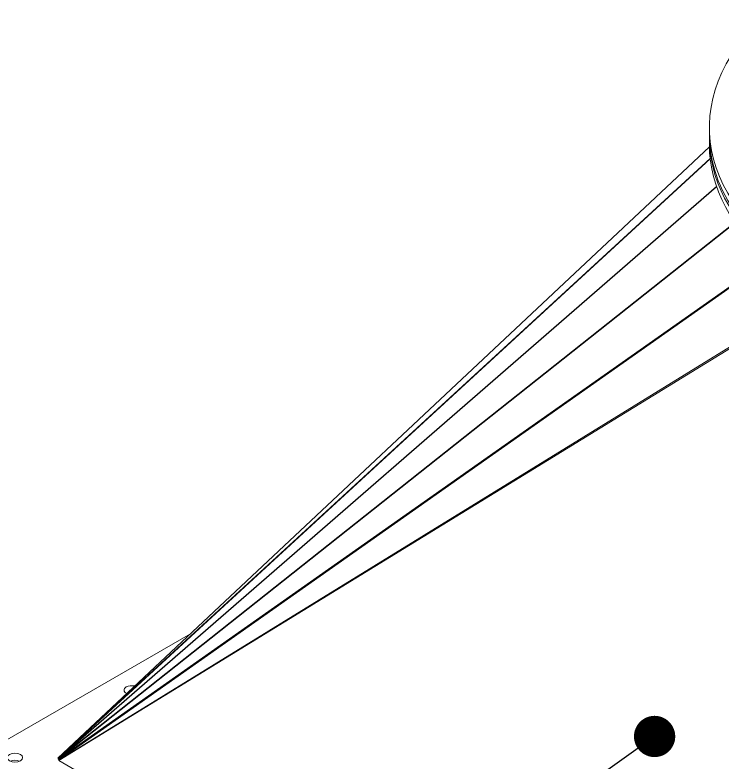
# Model space of a CAD drawing. Header units: inches. Extents: x -350577 to -266477, y -437959 to -377535.
# Drawn here: x -280872 to -280229, y -422030 to -421351 of the extents above; entities that cross this region are included whole.
import ezdxf

# ---------------------------------------------------------------- set-up
doc = ezdxf.new("R2010")
doc.units = ezdxf.units.IN
doc.header["$MEASUREMENT"] = 0
doc.layers.add('ORGINAL (itatec)', color=3, linetype='Continuous', lineweight=9)
doc.styles.add('Geniso', font='geniso.shx', dxfattribs={"oblique": 15})
doc.dimstyles.new('scale 1b100', dxfattribs={"dimscale": 100, "dimtxt": 3, "dimasz": 2.5, "dimexe": 1, "dimexo": 1, "dimgap": 1, "dimtad": 1, "dimdec": 0, "dimzin": 0, "dimdsep": 46, "dimtxsty": 'Geniso', "dimcen": 0, "dimclrd": 1, "dimclre": 1, "dimclrt": 7, "dimadec": 0, "dimazin": 0, "dimtfac": 1, "dimtdec": 0, "dimtmove": 0, "dimatfit": 3, "dimfxl": 0.75, "dimtolj": 1, "dimtzin": 0, "dimarcsym": 0})

msp = doc.modelspace()

# ---------------------------------------------------------------- linework, layer by layer
at = {"layer": 'ORGINAL (itatec)', "extrusion": (-5.55112e-17, 0.816497, 0.57735)}
for p, q in [((-280240.92, -421453.24), (-280240.92, -421459.78)), ((-280240.92, -421463.04), (-280240.92, -421469.57)), ((-280832.55, -422026.11), (-280240.91, -421471)), ((-280240.91, -421470.96), (-280832.54, -422026.06)), ((-280240.25, -421481.78), (-280832.55, -422026.11)), ((-280832.43, -422026.37), (-280240.21, -421482.12)), ((-280234.46, -421507.14), (-280832.43, -422026.37)), ((-280832.26, -422026.74), (-280234.32, -421507.54)), ((-280217.82, -421539.72), (-280832.26, -422026.74)), ((-280832.07, -422027.22), (-280217.54, -421540.13)), ((-280187.64, -421573.55), (-280832.07, -422027.22)), ((-280831.84, -422027.86), (-280187.14, -421574)), ((-280144.31, -421604.51), (-280831.84, -422027.86)), ((-280831.68, -422028.28), (-280142.85, -421605.35)), ((-280712.27, -421913.21), (-280914.01, -422029.69)), ((-280832.36, -422026.31), (-280832.55, -422026.11)), ((-280832.53, -422026.08), (-280832.54, -422026.06)), ((-280832.15, -422026.65), (-280832.43, -422026.37)), ((-280831.9, -422027.08), (-280832.26, -422026.74)), ((-280831.55, -422027.66), (-280832.07, -422027.22)), ((-280831.44, -422028.13), (-280831.84, -422027.86)), ((-280124.57, -422436.53), (-280831.68, -422028.28))]:
    msp.add_line(p, q, dxfattribs=at)
at = {"layer": 'ORGINAL (itatec)', "extrusion": (1.41809e-17, 1.63342e-29, -1)}
msp.add_ellipse((-279909.92, -421453.24), major_axis=(-331, 0), ratio=0.57735, start_param=-0.785398, end_param=0.562506, dxfattribs=at)
at = {"layer": 'ORGINAL (itatec)', "extrusion": (-1.33501e-16, -2.22045e-16, -1)}
msp.add_ellipse((-279909.92, -421459.78), major_axis=(-331, 0), ratio=0.57735, start_param=-0.785398, end_param=0, dxfattribs=at)
at = {"layer": 'ORGINAL (itatec)', "extrusion": (-8.43555e-18, -5.55112e-17, -1)}
msp.add_ellipse((-279909.92, -421463.04), major_axis=(-331, 0), ratio=0.57735, start_param=-2.356194, end_param=0.008545, dxfattribs=at)
at = {"layer": 'ORGINAL (itatec)', "extrusion": (4.70756e-17, 5.55112e-17, -1)}
msp.add_ellipse((-279909.92, -421469.57), major_axis=(-331, 0), ratio=0.57735, start_param=-2.356194, end_param=0, dxfattribs=at)
at = {"layer": 'ORGINAL (itatec)', "extrusion": (-5.55112e-17, 1.11022e-16, -1)}
msp.add_ellipse((-280765.52, -421964.37), major_axis=(-7, 0), ratio=0.57735, start_param=-0.863642, end_param=0.785398, dxfattribs=at)
at = {"layer": 'ORGINAL (itatec)', "extrusion": (3.22706e-17, 1.66533e-16, -1)}
msp.add_ellipse((-280765.52, -421964.37), major_axis=(7, 0), ratio=0.57735, start_param=-2.356194, end_param=-1.174697, dxfattribs=at)
at = {"layer": 'ORGINAL (itatec)', "extrusion": (7.00372e-17, -1.25662e-29, -1)}
msp.add_ellipse((-280871.59, -422025.61), major_axis=(-7, 0), ratio=0.57735, start_param=-5.497787, end_param=0.785398, dxfattribs=at)
at = {"layer": 'ORGINAL (itatec)'}
msp.add_ellipse((-280871.59, -422032.14), major_axis=(-7, 0), ratio=0.57735, start_param=-2.200636, end_param=-0.940957, dxfattribs=at)

# ---------------------------------------------------------------- leaders
msp.add_leader([(-280290.69, -422006.46), (-281203.42, -422657.1), (-281532.05, -422657.1)], dimstyle='scale 1b100', override={"dimasz": 1.5, "dimldrblk": 'DotSmall'}, dxfattribs=at)

doc.saveas('drawing.dxf')
